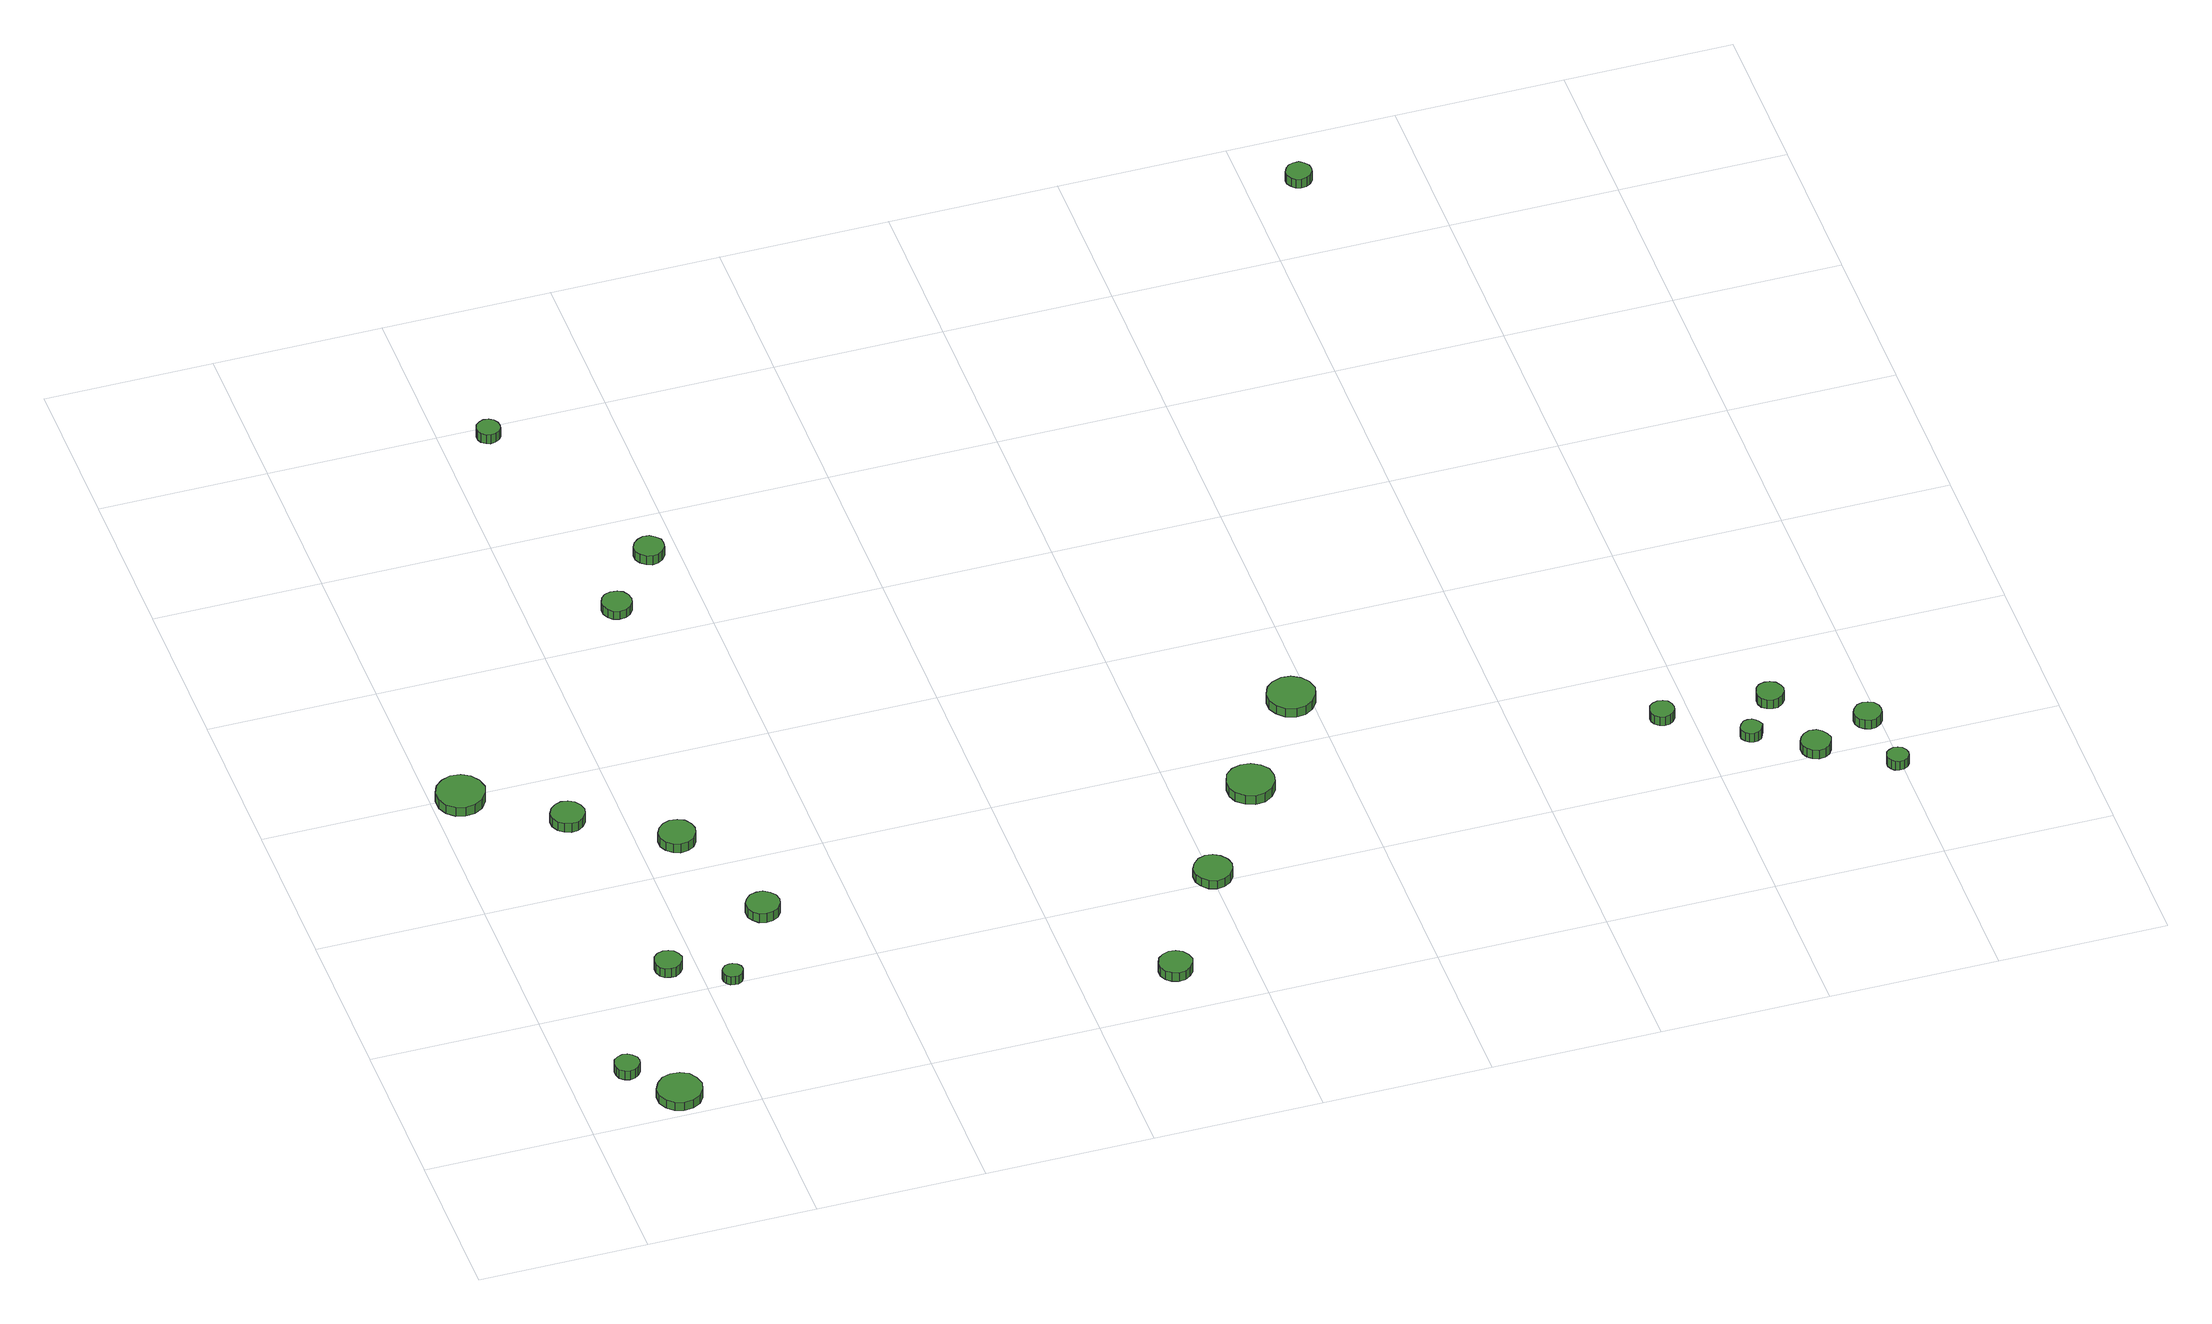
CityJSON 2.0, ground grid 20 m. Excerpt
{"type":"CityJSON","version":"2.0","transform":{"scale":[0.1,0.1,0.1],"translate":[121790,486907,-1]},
"CityObjects":{
"tree1":{"type":"SolitaryVegetationObject","attributes":{"function":"something"},"geometry":[{"type":"MultiSurface","lod":"1","boundaries":[[[0,1,2,3,4,5,6,7,8,9,10,11,12,13,14]],[[15,16,17,18,19,20,21,22,23,24,25,26,27,28,29]],[[0,29,28,1]],[[1,28,27,2]],[[2,27,26,3]],[[3,26,25,4]],[[4,25,24,5]],[[5,24,23,6]],[[6,23,22,7]],[[7,22,21,8]],[[8,21,20,9]],[[9,20,19,10]],[[10,19,18,11]],[[11,18,17,12]],[[12,17,16,13]],[[13,16,15,14]],[[14,15,29,0]]]}]},
"tree2":{"type":"SolitaryVegetationObject","attributes":{"function":"something"},"geometry":[{"type":"MultiSurface","lod":"1","boundaries":[[[30,31,32,33,34,35,36,37,38,39,40,41,42,43,44]],[[45,46,47,48,49,50,51,52,53,54,55,56,57,58,59]],[[30,59,58,31]],[[31,58,57,32]],[[32,57,56,33]],[[33,56,55,34]],[[34,55,54,35]],[[35,54,53,36]],[[36,53,52,37]],[[37,52,51,38]],[[38,51,50,39]],[[39,50,49,40]],[[40,49,48,41]],[[41,48,47,42]],[[42,47,46,43]],[[43,46,45,44]],[[44,45,59,30]]]}]},
"tree3":{"type":"SolitaryVegetationObject","attributes":{"function":"something"},"geometry":[{"type":"MultiSurface","lod":"1","boundaries":[[[60,61,62,63,64,65,66,67,68,69,70,71,72,73,74]],[[75,76,77,78,79,80,81,82,83,84,85,86,87,88,89]],[[60,89,88,61]],[[61,88,87,62]],[[62,87,86,63]],[[63,86,85,64]],[[64,85,84,65]],[[65,84,83,66]],[[66,83,82,67]],[[67,82,81,68]],[[68,81,80,69]],[[69,80,79,70]],[[70,79,78,71]],[[71,78,77,72]],[[72,77,76,73]],[[73,76,75,74]],[[74,75,89,60]]]}]},
"tree4":{"type":"SolitaryVegetationObject","attributes":{"function":"something"},"geometry":[{"type":"MultiSurface","lod":"1","boundaries":[[[90,91,92,93,94,95,96,97,98,99,100,101,102,103,104]],[[105,106,107,108,109,110,111,112,113,114,115,116,117,118,119]],[[90,119,118,91]],[[91,118,117,92]],[[92,117,116,93]],[[93,116,115,94]],[[94,115,114,95]],[[95,114,113,96]],[[96,113,112,97]],[[97,112,111,98]],[[98,111,110,99]],[[99,110,109,100]],[[100,109,108,101]],[[101,108,107,102]],[[102,107,106,103]],[[103,106,105,104]],[[104,105,119,90]]]}]},
"tree5":{"type":"SolitaryVegetationObject","attributes":{"function":"something"},"geometry":[{"type":"MultiSurface","lod":"1","boundaries":[[[120,121,122,123,124,125,126,127,128,129,130,131,132,133,134]],[[135,136,137,138,139,140,141,142,143,144,145,146,147,148,149]],[[120,149,148,121]],[[121,148,147,122]],[[122,147,146,123]],[[123,146,145,124]],[[124,145,144,125]],[[125,144,143,126]],[[126,143,142,127]],[[127,142,141,128]],[[128,141,140,129]],[[129,140,139,130]],[[130,139,138,131]],[[131,138,137,132]],[[132,137,136,133]],[[133,136,135,134]],[[134,135,149,120]]]}]},
"tree6":{"type":"SolitaryVegetationObject","attributes":{"function":"something"},"geometry":[{"type":"MultiSurface","lod":"1","boundaries":[[[150,151,152,153,154,155,156,157,158,159,160,161,162,163,164]],[[165,166,167,168,169,170,171,172,173,174,175,176,177,178,179]],[[150,179,178,151]],[[151,178,177,152]],[[152,177,176,153]],[[153,176,175,154]],[[154,175,174,155]],[[155,174,173,156]],[[156,173,172,157]],[[157,172,171,158]],[[158,171,170,159]],[[159,170,169,160]],[[160,169,168,161]],[[161,168,167,162]],[[162,167,166,163]],[[163,166,165,164]],[[164,165,179,150]]]}]},
"tree7":{"type":"SolitaryVegetationObject","attributes":{"function":"something"},"geometry":[{"type":"MultiSurface","lod":"1","boundaries":[[[180,181,182,183,184,185,186,187,188,189,190,191,192,193,194]],[[195,196,197,198,199,200,201,202,203,204,205,206,207,208,209]],[[180,209,208,181]],[[181,208,207,182]],[[182,207,206,183]],[[183,206,205,184]],[[184,205,204,185]],[[185,204,203,186]],[[186,203,202,187]],[[187,202,201,188]],[[188,201,200,189]],[[189,200,199,190]],[[190,199,198,191]],[[191,198,197,192]],[[192,197,196,193]],[[193,196,195,194]],[[194,195,209,180]]]}]},
"tree8":{"type":"SolitaryVegetationObject","attributes":{"function":"something"},"geometry":[{"type":"MultiSurface","lod":"1","boundaries":[[[210,211,212,213,214,215,216,217,218,219,220,221,222,223,224]],[[225,226,227,228,229,230,231,232,233,234,235,236,237,238,239]],[[210,239,238,211]],[[211,238,237,212]],[[212,237,236,213]],[[213,236,235,214]],[[214,235,234,215]],[[215,234,233,216]],[[216,233,232,217]],[[217,232,231,218]],[[218,231,230,219]],[[219,230,229,220]],[[220,229,228,221]],[[221,228,227,222]],[[222,227,226,223]],[[223,226,225,224]],[[224,225,239,210]]]}]},
"tree9":{"type":"SolitaryVegetationObject","attributes":{"function":"something"},"geometry":[{"type":"MultiSurface","lod":"1","boundaries":[[[240,241,242,243,244,245,246,247,248,249,250,251,252,253,254]],[[255,256,257,258,259,260,261,262,263,264,265,266,267,268,269]],[[240,269,268,241]],[[241,268,267,242]],[[242,267,266,243]],[[243,266,265,244]],[[244,265,264,245]],[[245,264,263,246]],[[246,263,262,247]],[[247,262,261,248]],[[248,261,260,249]],[[249,260,259,250]],[[250,259,258,251]],[[251,258,257,252]],[[252,257,256,253]],[[253,256,255,254]],[[254,255,269,240]]]}]},
"tree10":{"type":"SolitaryVegetationObject","attributes":{"function":"something"},"geometry":[{"type":"MultiSurface","lod":"1","boundaries":[[[270,271,272,273,274,275,276,277,278,279,280,281,282,283,284]],[[285,286,287,288,289,290,291,292,293,294,295,296,297,298,299]],[[270,299,298,271]],[[271,298,297,272]],[[272,297,296,273]],[[273,296,295,274]],[[274,295,294,275]],[[275,294,293,276]],[[276,293,292,277]],[[277,292,291,278]],[[278,291,290,279]],[[279,290,289,280]],[[280,289,288,281]],[[281,288,287,282]],[[282,287,286,283]],[[283,286,285,284]],[[284,285,299,270]]]}]},
"tree11":{"type":"SolitaryVegetationObject","attributes":{"function":"something"},"geometry":[{"type":"MultiSurface","lod":"1","boundaries":[[[300,301,302,303,304,305,306,307,308,309,310,311,312,313,314]],[[315,316,317,318,319,320,321,322,323,324,325,326,327,328,329]],[[300,329,328,301]],[[301,328,327,302]],[[302,327,326,303]],[[303,326,325,304]],[[304,325,324,305]],[[305,324,323,306]],[[306,323,322,307]],[[307,322,321,308]],[[308,321,320,309]],[[309,320,319,310]],[[310,319,318,311]],[[311,318,317,312]],[[312,317,316,313]],[[313,316,315,314]],[[314,315,329,300]]]}]},
"tree12":{"type":"SolitaryVegetationObject","attributes":{"function":"something"},"geometry":[{"type":"MultiSurface","lod":"1","boundaries":[[[330,331,332,333,334,335,336,337,338,339,340,341,342,343,344]],[[345,346,347,348,349,350,351,352,353,354,355,356,357,358,359]],[[330,359,358,331]],[[331,358,357,332]],[[332,357,356,333]],[[333,356,355,334]],[[334,355,354,335]],[[335,354,353,336]],[[336,353,352,337]],[[337,352,351,338]],[[338,351,350,339]],[[339,350,349,340]],[[340,349,348,341]],[[341,348,347,342]],[[342,347,346,343]],[[343,346,345,344]],[[344,345,359,330]]]}]},
"tree13":{"type":"SolitaryVegetationObject","attributes":{"function":"something"},"geometry":[{"type":"MultiSurface","lod":"1","boundaries":[[[360,361,362,363,364,365,366,367,368,369,370,371,372,373,374]],[[375,376,377,378,379,380,381,382,383,384,385,386,387,388,389]],[[360,389,388,361]],[[361,388,387,362]],[[362,387,386,363]],[[363,386,385,364]],[[364,385,384,365]],[[365,384,383,366]],[[366,383,382,367]],[[367,382,381,368]],[[368,381,380,369]],[[369,380,379,370]],[[370,379,378,371]],[[371,378,377,372]],[[372,377,376,373]],[[373,376,375,374]],[[374,375,389,360]]]}]},
"tree14":{"type":"SolitaryVegetationObject","attributes":{"function":"something"},"geometry":[{"type":"MultiSurface","lod":"1","boundaries":[[[390,391,392,393,394,395,396,397,398,399,400,401,402,403,404]],[[405,406,407,408,409,410,411,412,413,414,415,416,417,418,419]],[[390,419,418,391]],[[391,418,417,392]],[[392,417,416,393]],[[393,416,415,394]],[[394,415,414,395]],[[395,414,413,396]],[[396,413,412,397]],[[397,412,411,398]],[[398,411,410,399]],[[399,410,409,400]],[[400,409,408,401]],[[401,408,407,402]],[[402,407,406,403]],[[403,406,405,404]],[[404,405,419,390]]]}]},
"tree15":{"type":"SolitaryVegetationObject","attributes":{"function":"something"},"geometry":[{"type":"MultiSurface","lod":"1","boundaries":[[[420,421,422,423,424,425,426,427,428,429,430,431,432,433,434]],[[435,436,437,438,439,440,441,442,443,444,445,446,447,448,449]],[[420,449,448,421]],[[421,448,447,422]],[[422,447,446,423]],[[423,446,445,424]],[[424,445,444,425]],[[425,444,443,426]],[[426,443,442,427]],[[427,442,441,428]],[[428,441,440,429]],[[429,440,439,430]],[[430,439,438,431]],[[431,438,437,432]],[[432,437,436,433]],[[433,436,435,434]],[[434,435,449,420]]]}]},
"tree16":{"type":"SolitaryVegetationObject","attributes":{"function":"something"},"geometry":[{"type":"MultiSurface","lod":"1","boundaries":[[[450,451,452,453,454,455,456,457,458,459,460,461,462,463,464]],[[465,466,467,468,469,470,471,472,473,474,475,476,477,478,479]],[[450,479,478,451]],[[451,478,477,452]],[[452,477,476,453]],[[453,476,475,454]],[[454,475,474,455]],[[455,474,473,456]],[[456,473,472,457]],[[457,472,471,458]],[[458,471,470,459]],[[459,470,469,460]],[[460,469,468,461]],[[461,468,467,462]],[[462,467,466,463]],[[463,466,465,464]],[[464,465,479,450]]]}]},
"tree17":{"type":"SolitaryVegetationObject","attributes":{"function":"something"},"geometry":[{"type":"MultiSurface","lod":"1","boundaries":[[[480,481,482,483,484,485,486,487,488,489,490,491,492,493,494]],[[495,496,497,498,499,500,501,502,503,504,505,506,507,508,509]],[[480,509,508,481]],[[481,508,507,482]],[[482,507,506,483]],[[483,506,505,484]],[[484,505,504,485]],[[485,504,503,486]],[[486,503,502,487]],[[487,502,501,488]],[[488,501,500,489]],[[489,500,499,490]],[[490,499,498,491]],[[491,498,497,492]],[[492,497,496,493]],[[493,496,495,494]],[[494,495,509,480]]]}]},
"tree18":{"type":"SolitaryVegetationObject","attributes":{"function":"something"},"geometry":[{"type":"MultiSurface","lod":"1","boundaries":[[[510,511,512,513,514,515,516,517,518,519,520,521,522,523,524]],[[525,526,527,528,529,530,531,532,533,534,535,536,537,538,539]],[[510,539,538,511]],[[511,538,537,512]],[[512,537,536,513]],[[513,536,535,514]],[[514,535,534,515]],[[515,534,533,516]],[[516,533,532,517]],[[517,532,531,518]],[[518,531,530,519]],[[519,530,529,520]],[[520,529,528,521]],[[521,528,527,522]],[[522,527,526,523]],[[523,526,525,524]],[[524,525,539,510]]]}]},
"tree19":{"type":"SolitaryVegetationObject","attributes":{"function":"something"},"geometry":[{"type":"MultiSurface","lod":"1","boundaries":[[[540,541,542,543,544,545,546,547,548,549,550,551,552,553,554]],[[555,556,557,558,559,560,561,562,563,564,565,566,567,568,569]],[[540,569,568,541]],[[541,568,567,542]],[[542,567,566,543]],[[543,566,565,544]],[[544,565,564,545]],[[545,564,563,546]],[[546,563,562,547]],[[547,562,561,548]],[[548,561,560,549]],[[549,560,559,550]],[[550,559,558,551]],[[551,558,557,552]],[[552,557,556,553]],[[553,556,555,554]],[[554,555,569,540]]]}]},
"tree20":{"type":"SolitaryVegetationObject","attributes":{"function":"something"},"geometry":[{"type":"MultiSurface","lod":"1","boundaries":[[[570,571,572,573,574,575,576,577,578,579,580,581,582,583,584]],[[585,586,587,588,589,590,591,592,593,594,595,596,597,598,599]],[[570,599,598,571]],[[571,598,597,572]],[[572,597,596,573]],[[573,596,595,574]],[[574,595,594,575]],[[575,594,593,576]],[[576,593,592,577]],[[577,592,591,578]],[[578,591,590,579]],[[579,590,589,580]],[[580,589,588,581]],[[581,588,587,582]],[[582,587,586,583]],[[583,586,585,584]],[[584,585,599,570]]]}]},
"tree21":{"type":"SolitaryVegetationObject","attributes":{"function":"something"},"geometry":[{"type":"MultiSurface","lod":"1","boundaries":[[[600,601,602,603,604,605,606,607,608,609,610,611,612,613,614]],[[615,616,617,618,619,620,621,622,623,624,625,626,627,628,629]],[[600,629,628,601]],[[601,628,627,602]],[[602,627,626,603]],[[603,626,625,604]],[[604,625,624,605]],[[605,624,623,606]],[[606,623,622,607]],[[607,622,621,608]],[[608,621,620,609]],[[609,620,619,610]],[[610,619,618,611]],[[611,618,617,612]],[[612,617,616,613]],[[613,616,615,614]],[[614,615,629,600]]]}]},
"tree22":{"type":"SolitaryVegetationObject","attributes":{"function":"something"},"geometry":[{"type":"MultiSurface","lod":"1","boundaries":[[[630,631,632,633,634,635,636,637,638,639,640,641,642,643,644]],[[645,646,647,648,649,650,651,652,653,654,655,656,657,658,659]],[[630,659,658,631]],[[631,658,657,632]],[[632,657,656,633]],[[633,656,655,634]],[[634,655,654,635]],[[635,654,653,636]],[[636,653,652,637]],[[637,652,651,638]],[[638,651,650,639]],[[639,650,649,640]],[[640,649,648,641]],[[641,648,647,642]],[[642,647,646,643]],[[643,646,645,644]],[[644,645,659,630]]]}]}
},
"vertices":[
[84,91,19],[83,97,19],[79,102,19],[74,105,19],[68,106,19],[62,104,19],[57,100,19],[55,94,19],[55,88,19],[57,82,19],[62,78,19],[68,76,19],[74,77,19],[79,80,19],[83,85,19],[83,85,6],[79,80,6],[74,77,6],[68,76,6],[62,78,6],[57,82,6],[55,88,6],[55,94,6],[57,100,6],[62,104,6],[68,106,6],[74,105,6],[79,102,6],[83,97,6],[84,91,6],
[140,34,17],[137,45,17],[131,54,17],[121,59,17],[110,60,17],[100,57,17],[92,49,17],[87,39,17],[87,28,17],[92,18,17],[100,11,17],[110,8,17],[121,9,17],[131,14,17],[137,23,17],[137,23,5],[131,14,5],[121,9,5],[110,8,5],[100,11,5],[92,18,5],[87,28,5],[87,39,5],[92,49,5],[100,57,5],[110,60,5],[121,59,5],[131,54,5],[137,45,5],[140,34,5],
[63,595,19],[60,607,19],[53,617,19],[43,623,19],[31,624,19],[20,620,19],[11,612,19],[6,601,19],[6,589,19],[11,578,19],[20,570,19],[31,567,19],[43,568,19],[53,574,19],[60,584,19],[60,584,6],[53,574,6],[43,568,6],[31,567,6],[20,570,6],[11,578,6],[6,589,6],[6,601,6],[11,612,6],[20,620,6],[31,624,6],[43,623,6],[53,617,6],[60,607,6],[63,595,6],
[183,242,23],[181,248,23],[177,254,23],[171,257,23],[165,258,23],[158,256,23],[153,251,23],[151,245,23],[151,238,23],[153,232,23],[158,228,23],[165,226,23],[171,226,23],[177,230,23],[181,235,23],[181,235,10],[177,230,10],[171,226,10],[165,226,10],[158,228,10],[153,232,10],[151,238,10],[151,245,10],[153,251,10],[158,256,10],[165,258,10],[171,257,10],[177,254,10],[181,248,10],[183,242,10],
[243,204,21],[242,209,21],[239,213,21],[234,216,21],[230,216,21],[225,215,21],[221,211,21],[219,207,21],[219,202,21],[221,198,21],[225,194,21],[230,193,21],[234,193,21],[239,196,21],[242,200,21],[242,200,9],[239,196,9],[234,193,9],[230,193,9],[225,194,9],[221,198,9],[219,202,9],[219,207,9],[221,211,9],[225,215,9],[230,216,9],[234,216,9],[239,213,9],[242,209,9],[243,204,9],
[157,520,22],[155,528,22],[150,535,22],[143,539,22],[135,540,22],[127,537,22],[121,532,22],[117,524,22],[117,516,22],[121,508,22],[127,503,22],[135,500,22],[143,501,22],[150,505,22],[155,512,22],[155,512,9],[150,505,9],[143,501,9],[135,500,9],[127,503,9],[121,508,9],[117,516,9],[117,524,9],[121,532,9],[127,537,9],[135,540,9],[143,539,9],[150,535,9],[155,528,9],[157,520,9],
[263,443,29],[261,451,29],[256,459,29],[248,463,29],[239,464,29],[231,461,29],[224,455,29],[220,447,29],[220,438,29],[224,430,29],[231,424,29],[239,421,29],[248,422,29],[256,426,29],[261,434,29],[261,434,16],[256,426,16],[248,422,16],[239,421,16],[231,424,16],[224,430,16],[220,438,16],[220,447,16],[224,455,16],[231,461,16],[239,464,16],[248,463,16],[256,459,16],[261,451,16],[263,443,16],
[317,299,27],[315,307,27],[310,313,27],[303,318,27],[295,318,27],[287,316,27],[281,310,27],[277,303,27],[277,294,27],[281,287,27],[287,281,27],[295,279,27],[303,280,27],[310,284,27],[315,291,27],[315,291,14],[310,284,14],[303,280,14],[295,279,14],[287,281,14],[281,287,14],[277,294,14],[277,303,14],[281,310,14],[287,316,14],[295,318,14],[303,318,14],[310,313,14],[315,307,14],[317,299,14],
[319,850,22],[317,858,22],[313,864,22],[307,867,22],[299,868,22],[292,866,22],[287,861,22],[284,854,22],[284,847,22],[287,840,22],[292,835,22],[299,833,22],[307,834,22],[313,837,22],[317,843,22],[317,843,10],[313,837,10],[307,834,10],[299,833,10],[292,835,10],[287,840,10],[284,847,10],[284,854,10],[287,861,10],[292,866,10],[299,868,10],[307,867,10],[313,864,10],[317,858,10],[319,850,10],
[268,1178,25],[267,1183,25],[264,1188,25],[259,1191,25],[253,1192,25],[248,1190,25],[243,1186,25],[241,1181,25],[241,1175,25],[243,1170,25],[248,1166,25],[253,1164,25],[259,1165,25],[264,1168,25],[267,1172,25],[267,1172,12],[264,1168,12],[259,1165,12],[253,1164,12],[248,1166,12],[243,1170,12],[241,1175,12],[241,1181,12],[243,1186,12],[248,1190,12],[253,1192,12],[259,1191,12],[264,1188,12],[267,1183,12],[268,1178,12],
[382,928,24],[381,935,24],[376,941,24],[370,945,24],[363,946,24],[356,943,24],[350,938,24],[347,932,24],[347,924,24],[350,918,24],[356,913,24],[363,910,24],[370,911,24],[376,915,24],[381,921,24],[381,921,11],[376,915,11],[370,911,11],[363,910,11],[356,913,11],[350,918,11],[347,924,11],[347,932,11],[350,938,11],[356,943,11],[363,946,11],[370,945,11],[376,941,11],[381,935,11],[382,928,11],
[730,64,22],[728,72,22],[723,79,22],[716,83,22],[708,84,22],[700,81,22],[694,76,22],[691,68,22],[691,60,22],[694,53,22],[700,48,22],[708,45,22],[716,46,22],[723,50,22],[728,56,22],[728,56,9],[723,50,9],[716,46,9],[708,45,9],[700,48,9],[694,53,9],[691,60,9],[691,68,9],[694,76,9],[700,81,9],[708,84,9],[716,83,9],[723,79,9],[728,72,9],[730,64,9],
[822,204,24],[820,213,24],[814,221,24],[806,226,24],[797,227,24],[788,224,24],[781,217,24],[777,209,24],[777,199,24],[781,191,24],[788,184,24],[797,181,24],[806,182,24],[814,187,24],[820,195,24],[820,195,12],[814,187,12],[806,182,12],[797,181,12],[788,184,12],[781,191,12],[777,199,12],[777,209,12],[781,217,12],[788,224,12],[797,227,12],[806,226,12],[814,221,12],[820,213,12],[822,204,12],
[912,329,30],[910,341,30],[903,350,30],[893,356,30],[881,357,30],[870,354,30],[861,346,30],[857,335,30],[857,323,30],[861,313,30],[870,305,30],[881,301,30],[893,302,30],[903,308,30],[910,318,30],[910,318,17],[903,308,17],[893,302,17],[881,301,17],[870,305,17],[861,313,17],[857,323,17],[857,335,17],[861,346,17],[870,354,17],[881,357,17],[893,356,17],[903,350,17],[910,341,17],[912,329,17],
[1000,452,36],[997,464,36],[990,473,36],[980,479,36],[969,480,36],[957,476,36],[949,469,36],[944,458,36],[944,446,36],[949,436,36],[957,428,36],[969,424,36],[980,425,36],[990,431,36],[997,441,36],[997,441,23],[990,431,23],[980,425,23],[969,424,23],[957,428,23],[949,436,23],[944,446,23],[944,458,23],[949,469,23],[957,476,23],[969,480,23],[980,479,23],[990,473,23],[997,464,23],[1000,452,23],
[1376,299,34],[1375,305,34],[1372,310,34],[1367,313,34],[1361,314,34],[1355,312,34],[1350,308,34],[1348,302,34],[1348,296,34],[1350,291,34],[1355,287,34],[1361,285,34],[1367,286,34],[1372,289,34],[1375,293,34],[1375,293,21],[1372,289,21],[1367,286,21],[1361,285,21],[1355,287,21],[1350,291,21],[1348,296,21],[1348,302,21],[1350,308,21],[1355,312,21],[1361,314,21],[1367,313,21],[1372,310,21],[1375,305,21],[1376,299,21],
[1462,241,33],[1460,246,33],[1457,250,33],[1453,253,33],[1448,253,33],[1443,252,33],[1439,248,33],[1436,243,33],[1436,238,33],[1439,233,33],[1443,230,33],[1448,228,33],[1453,229,33],[1457,231,33],[1460,236,33],[1460,236,20],[1457,231,20],[1453,229,20],[1448,228,20],[1443,230,20],[1439,233,20],[1436,238,20],[1436,243,20],[1439,248,20],[1443,252,20],[1448,253,20],[1453,253,20],[1457,250,20],[1460,246,20],[1462,241,20],
[1529,197,32],[1527,204,32],[1523,210,32],[1517,214,32],[1509,215,32],[1502,212,32],[1497,207,32],[1494,201,32],[1494,193,32],[1497,187,32],[1502,182,32],[1509,179,32],[1517,180,32],[1523,184,32],[1527,190,32],[1527,190,19],[1523,184,19],[1517,180,19],[1509,179,19],[1502,182,19],[1497,187,19],[1494,193,19],[1494,201,19],[1497,207,19],[1502,212,19],[1509,215,19],[1517,214,19],[1523,210,19],[1527,204,19],[1529,197,19],
[1504,293,33],[1502,299,33],[1498,305,33],[1492,308,33],[1486,309,33],[1479,307,33],[1474,302,33],[1472,296,33],[1472,289,33],[1474,283,33],[1479,279,33],[1486,277,33],[1492,277,33],[1498,281,33],[1502,286,33],[1502,286,20],[1498,281,20],[1492,277,20],[1486,277,20],[1479,279,20],[1474,283,20],[1472,289,20],[1472,296,20],[1474,302,20],[1479,307,20],[1486,309,20],[1492,308,20],[1498,305,20],[1502,299,20],[1504,293,20],
[1604,145,32],[1603,150,32],[1600,155,32],[1595,157,32],[1590,158,32],[1585,156,32],[1581,153,32],[1579,148,32],[1579,143,32],[1581,138,32],[1585,134,32],[1590,133,32],[1595,133,32],[1600,136,32],[1603,140,32],[1603,140,19],[1600,136,19],[1595,133,19],[1590,133,19],[1585,134,19],[1581,138,19],[1579,143,19],[1579,148,19],[1581,153,19],[1585,156,19],[1590,158,19],[1595,157,19],[1600,155,19],[1603,150,19],[1604,145,19],
[1598,227,32],[1597,233,32],[1593,239,32],[1587,242,32],[1581,243,32],[1574,241,32],[1569,236,32],[1566,230,32],[1566,223,32],[1569,217,32],[1574,213,32],[1581,210,32],[1587,211,32],[1593,215,32],[1597,220,32],[1597,220,19],[1593,215,19],[1587,211,19],[1581,210,19],[1574,213,19],[1569,217,19],[1566,223,19],[1566,230,19],[1569,236,19],[1574,241,19],[1581,243,19],[1587,242,19],[1593,239,19],[1597,233,19],[1598,227,19],
[1275,1320,25],[1274,1326,25],[1270,1331,25],[1265,1335,25],[1258,1335,25],[1252,1333,25],[1248,1329,25],[1245,1323,25],[1245,1317,25],[1248,1311,25],[1252,1307,25],[1258,1305,25],[1265,1306,25],[1270,1309,25],[1274,1314,25],[1274,1314,12],[1270,1309,12],[1265,1306,12],[1258,1305,12],[1252,1307,12],[1248,1311,12],[1245,1317,12],[1245,1323,12],[1248,1329,12],[1252,1333,12],[1258,1335,12],[1265,1335,12],[1270,1331,12],[1274,1326,12],[1275,1320,12]
]}
